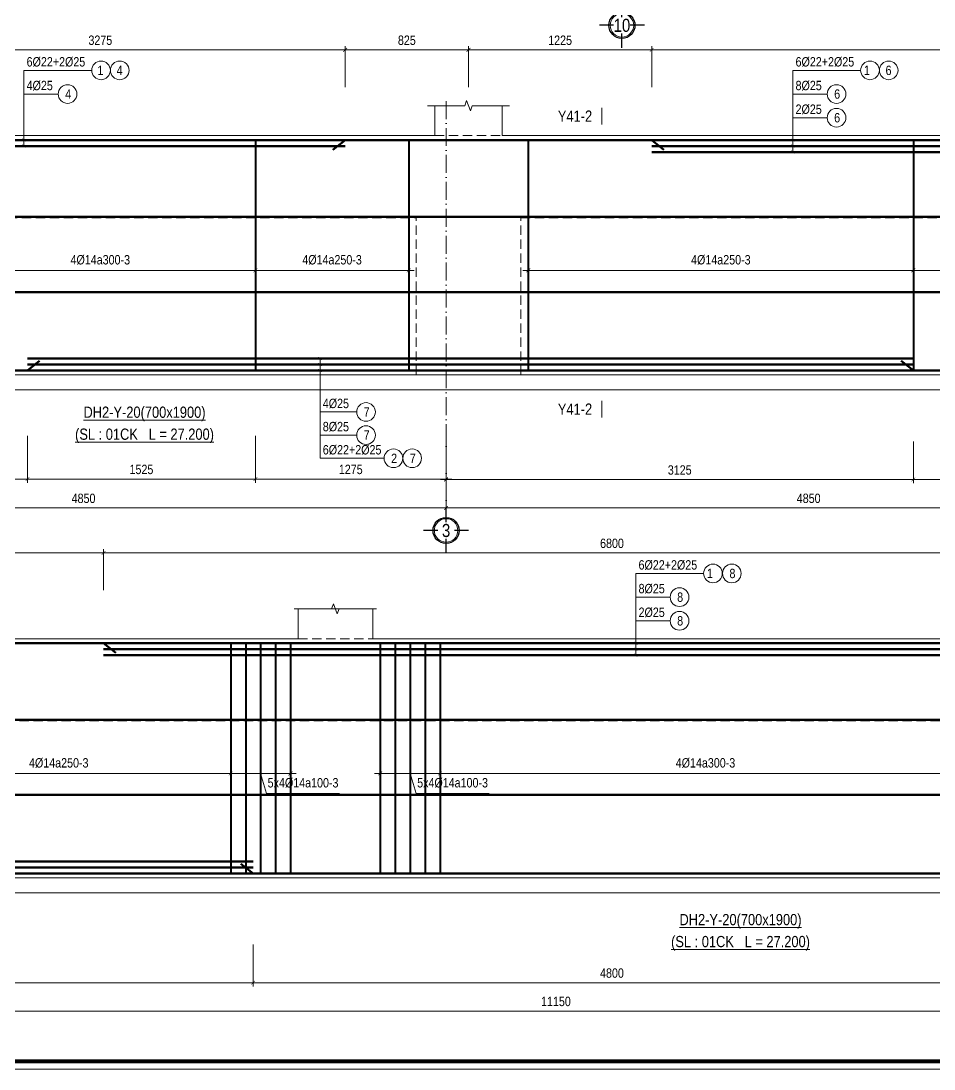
# Model space of a CAD drawing. Header units: millimetres. Extents: x 3014920 to 3563667, y -1638653 to -1356471.
# Drawn here: x 3239720 to 3245827, y -1620686 to -1613675 of the extents above; entities that cross this region are included whole.
import ezdxf
from ezdxf.enums import TextEntityAlignment as Align
from ezdxf.xclip import XClip

# ---------------------------------------------------------------- set-up
doc = ezdxf.new("R2010")
doc.units = ezdxf.units.MM
doc.header["$MEASUREMENT"] = 0
doc.header["$XCLIPFRAME"] = 0
doc.header["$PDMODE"] = 2
for name, pattern in [('6 TANG DIEN HINH 14-15$0$ACAD_ISO10W100', [18, 12, -3, 0, -3]), ('ACAD_ISO04W100', [30, 24, -3, 0, -3]), ('HIDDEN', [0.375, 0.25, -0.125])]:
    doc.linetypes.add(name, pattern=pattern)
doc.layers.get('0').update_dxf_attribs({"lineweight": 9})
doc.layers.get('Defpoints').update_dxf_attribs({"color": 10, "lineweight": 0})
for name, color, linetype, lineweight in [('2', 2, 'Continuous', 20), ('CDAI', 21, 'Continuous', 40), ('CTHEP', 50, 'Continuous', 50), ('DBAO', 90, 'Continuous', 13), ('DGIONG', 130, 'Continuous', 13), ('KTH', 154, 'Continuous', 9), ('Net khuat', 8, 'HIDDEN', 13), ('TEXT', 7, 'Continuous', 15), ('TRUC', 251, 'ACAD_ISO04W100', 9)]:
    doc.layers.add(name, color=color, linetype=linetype, lineweight=lineweight)
doc.layers.add('8', color=8, linetype='Continuous')
doc.styles.add('HELVECONDENSE', font='VHELVCN_0.TTF')
doc.styles.add('Star-HelCon', font='VHELVCN_0.TTF')
doc.styles.add('TTP-HelCon', font='VHELVCN_0.TTF')
doc.styles.add('VNI-HELVE-CONDENSE', font='VHELVCN_0.TTF')
doc.dimstyles.new('kc-25', dxfattribs={"dimtxt": 62.5, "dimasz": 20, "dimexe": 20, "dimexo": 50, "dimgap": 25, "dimtad": 3, "dimdec": 0, "dimzin": 0, "dimdsep": 46, "dimtxsty": 'VNI-HELVE-CONDENSE', "dimblk": 'DIM', "dimcen": 2.5, "dimclrd": 256, "dimclre": 154, "dimclrt": 7, "dimaunit": 1, "dimadec": 0, "dimazin": 0, "dimtfac": 1, "dimtdec": 0, "dimtix": 1, "dimtmove": 0, "dimatfit": 3, "dimldrblk": 'DOT', "dimfxl": 1, "dimtolj": 1, "dimtzin": 0, "dimarcsym": 0})
doc.dimstyles.new('TTP-25', dxfattribs={"dimscale": 25, "dimtxt": 2.5, "dimasz": 1, "dimexe": 1, "dimexo": 1, "dimgap": 0.09, "dimtad": 0, "dimdec": 4, "dimrnd": 1, "dimzin": 9, "dimdsep": 46, "dimtxsty": 'TTP-HelCon', "dimblk": 'ARCHTICK', "dimcen": 0.09, "dimdle": 1.5, "dimclrd": 256, "dimclre": 256, "dimclrt": 7, "dimadec": 0, "dimazin": 0, "dimtfac": 1, "dimtdec": 4, "dimtmove": 0, "dimatfit": 3, "dimldrblk": 'ARCHTICK', "dimfxl": 1, "dimtvp": 1, "dimtolj": 1, "dimtzin": 0, "dimarcsym": 0})

# ---------------------------------------------------------------- blocks, each defined once
blk = doc.blocks.new('_ArchTick')
at = {"color": 0, "linetype": 'ByBlock', "const_width": 0.15}
blk.add_lwpolyline([(-0.5, -0.5), (0.5, 0.5)], dxfattribs=at)
blk = doc.blocks.new('*D1971')
at = {"layer": 'Defpoints', "color": 0, "transparency": 16777216}
for p in [(72424.8, -602.9), (74725, -602.9), (72424.8, -901.2)]:
    blk.add_point(p, dxfattribs=at)
at = {"layer": 'KTH', "lineweight": -2, "transparency": 16777216}
for p, q in [((72424.8, -627.9), (72424.8, -926.2)), ((74725, -627.9), (74725, -926.2)), ((74762.5, -901.2), (72387.3, -901.2))]:
    blk.add_line(p, q, dxfattribs=at)
at = {"layer": 'KTH', "lineweight": -2, "transparency": 16777216, "xscale": 25, "yscale": 25, "zscale": 25}
for p, rotation in [((72424.8, -901.2), 179.9999999866598), ((74725, -901.2), 359.9999999866598)]:
    blk.add_blockref('_ArchTick', p, dxfattribs=dict(at, rotation=rotation))
at = {"layer": 'KTH', "color": 7, "transparency": 16777216, "insert": (73574.9, -831.3), "char_height": 62.5, "attachment_point": 5, "rotation": 360, "style": 'TTP-HelCon'}
blk.add_mtext('\\A1;4Þ14a250-3', dxfattribs=at)
blk = doc.blocks.new('*D1972')
at = {"layer": 'Defpoints', "color": 0, "transparency": 16777216}
for p in [(76125, -602.9), (79675.3, -602.9), (79675.3, -901.2)]:
    blk.add_point(p, dxfattribs=at)
at = {"layer": 'KTH', "lineweight": -2, "transparency": 16777216}
for p, q in [((76125, -627.9), (76125, -926.2)), ((79675.3, -627.9), (79675.3, -926.2)), ((76087.5, -901.2), (79712.8, -901.2))]:
    blk.add_line(p, q, dxfattribs=at)
at = {"layer": 'KTH', "lineweight": -2, "transparency": 16777216, "xscale": 25, "yscale": 25, "zscale": 25, "rotation": 180}
blk.add_blockref('_ArchTick', (76125, -901.2), dxfattribs=at)
at = {"layer": 'KTH', "lineweight": -2, "transparency": 16777216, "xscale": 25, "yscale": 25, "zscale": 25}
blk.add_blockref('_ArchTick', (79675.3, -901.2), dxfattribs=at)
at = {"layer": 'KTH', "color": 7, "transparency": 16777216, "insert": (77900.2, -831.3), "char_height": 62.5, "attachment_point": 5, "style": 'TTP-HelCon'}
blk.add_mtext('\\A1;4Þ14a300-3', dxfattribs=at)
blk = doc.blocks.new('*D1975')
at = {"layer": 'Defpoints', "color": 0, "transparency": 16777216}
for p in [(60125, -2020.8), (64975, -2020.8), (64975, -2490.3)]:
    blk.add_point(p, dxfattribs=at)
at = {"layer": 'KTH', "lineweight": -2, "transparency": 16777216}
for p, q in [((60125, -2045.8), (60125, -2515.3)), ((64975, -2045.8), (64975, -2515.3)), ((60087.5, -2490.3), (65012.5, -2490.3))]:
    blk.add_line(p, q, dxfattribs=at)
at = {"layer": 'KTH', "lineweight": -2, "transparency": 16777216, "xscale": 25, "yscale": 25, "zscale": 25, "rotation": 180}
blk.add_blockref('_ArchTick', (60125, -2490.3), dxfattribs=at)
at = {"layer": 'KTH', "lineweight": -2, "transparency": 16777216, "xscale": 25, "yscale": 25, "zscale": 25}
blk.add_blockref('_ArchTick', (64975, -2490.3), dxfattribs=at)
at = {"layer": 'KTH', "color": 7, "transparency": 16777216, "insert": (62550, -2426.4), "char_height": 62.5, "attachment_point": 5, "style": 'TTP-HelCon'}
blk.add_mtext('\\A1;4850', dxfattribs=at)
blk = doc.blocks.new('*D1977')
at = {"layer": 'Defpoints', "color": 0, "transparency": 16777216}
for p in [(71325, -2020.8), (82475, -2020.8), (82475, -2490.3)]:
    blk.add_point(p, dxfattribs=at)
at = {"layer": 'KTH', "lineweight": -2, "transparency": 16777216}
for p, q in [((71325, -2045.8), (71325, -2515.3)), ((82475, -2045.8), (82475, -2515.3)), ((71287.5, -2490.3), (82512.5, -2490.3))]:
    blk.add_line(p, q, dxfattribs=at)
at = {"layer": 'KTH', "lineweight": -2, "transparency": 16777216, "xscale": 25, "yscale": 25, "zscale": 25, "rotation": 180}
blk.add_blockref('_ArchTick', (71325, -2490.3), dxfattribs=at)
at = {"layer": 'KTH', "lineweight": -2, "transparency": 16777216, "xscale": 25, "yscale": 25, "zscale": 25}
blk.add_blockref('_ArchTick', (82475, -2490.3), dxfattribs=at)
at = {"layer": 'KTH', "color": 7, "transparency": 16777216, "insert": (76900, -2426.4), "char_height": 62.5, "attachment_point": 5, "style": 'TTP-HelCon'}
blk.add_mtext('\\A1;11150', dxfattribs=at)
blk = doc.blocks.new('*D1979')
at = {"layer": 'Defpoints', "color": 0, "transparency": 16777216}
for p in [(56774.7, -602.9), (58849.7, -602.9), (58849.7, -901.2)]:
    blk.add_point(p, dxfattribs=at)
at = {"layer": 'KTH', "lineweight": -2, "transparency": 16777216}
for p, q in [((56774.7, -627.9), (56774.7, -926.2)), ((58849.7, -627.9), (58849.7, -926.2)), ((56737.2, -901.2), (58887.2, -901.2))]:
    blk.add_line(p, q, dxfattribs=at)
at = {"layer": 'KTH', "lineweight": -2, "transparency": 16777216, "xscale": 25, "yscale": 25, "zscale": 25, "rotation": 180}
blk.add_blockref('_ArchTick', (56774.7, -901.2), dxfattribs=at)
at = {"layer": 'KTH', "lineweight": -2, "transparency": 16777216, "xscale": 25, "yscale": 25, "zscale": 25}
blk.add_blockref('_ArchTick', (58849.7, -901.2), dxfattribs=at)
at = {"layer": 'KTH', "color": 7, "transparency": 16777216, "insert": (57812.2, -831.3), "char_height": 62.5, "attachment_point": 5, "style": 'TTP-HelCon'}
blk.add_mtext('\\A1;4Þ14a300-3', dxfattribs=at)
blk = doc.blocks.new('*D1980')
at = {"layer": 'Defpoints', "color": 0, "transparency": 16777216}
for p in [(58849.7, -602.9), (59875, -602.9), (58849.7, -901.2)]:
    blk.add_point(p, dxfattribs=at)
at = {"layer": 'KTH', "lineweight": -2, "transparency": 16777216}
for p, q in [((58849.7, -627.9), (58849.7, -926.2)), ((59875, -627.9), (59875, -926.2)), ((59912.5, -901.2), (58812.2, -901.2))]:
    blk.add_line(p, q, dxfattribs=at)
at = {"layer": 'KTH', "lineweight": -2, "transparency": 16777216, "xscale": 25, "yscale": 25, "zscale": 25}
for p, rotation in [((58849.7, -901.2), 179.9999999866598), ((59875, -901.2), 359.9999999866598)]:
    blk.add_blockref('_ArchTick', p, dxfattribs=dict(at, rotation=rotation))
at = {"layer": 'KTH', "color": 7, "transparency": 16777216, "insert": (59362.3, -831.3), "char_height": 62.5, "attachment_point": 5, "rotation": 360, "style": 'TTP-HelCon'}
blk.add_mtext('\\A1;4Þ14a250-3', dxfattribs=at)
blk = doc.blocks.new('*D1981')
at = {"layer": 'Defpoints', "color": 0, "transparency": 16777216}
for p in [(60675, -602.9), (63250, -602.9), (60675, -901.2)]:
    blk.add_point(p, dxfattribs=at)
at = {"layer": 'KTH', "lineweight": -2, "transparency": 16777216}
for p, q in [((60675, -627.9), (60675, -926.2)), ((63250, -627.9), (63250, -926.2)), ((63287.5, -901.2), (60637.5, -901.2))]:
    blk.add_line(p, q, dxfattribs=at)
at = {"layer": 'KTH', "lineweight": -2, "transparency": 16777216, "xscale": 25, "yscale": 25, "zscale": 25}
for p, rotation in [((60675, -901.2), 179.9999999866598), ((63250, -901.2), 359.9999999866598)]:
    blk.add_blockref('_ArchTick', p, dxfattribs=dict(at, rotation=rotation))
at = {"layer": 'KTH', "color": 7, "transparency": 16777216, "insert": (61962.5, -831.3), "char_height": 62.5, "attachment_point": 5, "rotation": 360, "style": 'TTP-HelCon'}
blk.add_mtext('\\A1;4Þ14a250-3', dxfattribs=at)
blk = doc.blocks.new('*D1982')
at = {"layer": 'Defpoints', "color": 0, "transparency": 16777216}
for p in [(63250, -602.9), (64375, -602.9), (64375, -901.2)]:
    blk.add_point(p, dxfattribs=at)
at = {"layer": 'KTH', "lineweight": -2, "transparency": 16777216}
for p, q in [((63250, -627.9), (63250, -926.2)), ((64375, -627.9), (64375, -926.2)), ((63212.5, -901.2), (64412.5, -901.2))]:
    blk.add_line(p, q, dxfattribs=at)
at = {"layer": 'KTH', "lineweight": -2, "transparency": 16777216, "xscale": 25, "yscale": 25, "zscale": 25, "rotation": 180}
blk.add_blockref('_ArchTick', (63250, -901.2), dxfattribs=at)
at = {"layer": 'KTH', "lineweight": -2, "transparency": 16777216, "xscale": 25, "yscale": 25, "zscale": 25}
blk.add_blockref('_ArchTick', (64375, -901.2), dxfattribs=at)
at = {"layer": 'KTH', "color": 7, "transparency": 16777216, "insert": (63812.5, -831.3), "char_height": 62.5, "attachment_point": 5, "style": 'TTP-HelCon'}
blk.add_mtext('\\A1;4Þ14a300-3', dxfattribs=at)
blk = doc.blocks.new('*D1984')
at = {"layer": 'Defpoints', "color": 0, "transparency": 16777216}
for p in [(56175, 574), (56175, 300), (59450, 300)]:
    blk.add_point(p, dxfattribs=at)
at = {"layer": 'KTH', "lineweight": -2, "transparency": 16777216}
for p, q in [((59487.5, 574), (56137.5, 574)), ((56175, 325), (56175, 599)), ((59450, 325), (59450, 599))]:
    blk.add_line(p, q, dxfattribs=at)
at = {"layer": 'KTH', "lineweight": -2, "transparency": 16777216, "xscale": 25, "yscale": 25, "zscale": 25, "rotation": 180}
blk.add_blockref('_ArchTick', (56175, 574), dxfattribs=at)
at = {"layer": 'KTH', "lineweight": -2, "transparency": 16777216, "xscale": 25, "yscale": 25, "zscale": 25}
blk.add_blockref('_ArchTick', (59450, 574), dxfattribs=at)
at = {"layer": 'KTH', "color": 7, "transparency": 16777216, "insert": (57812.5, 637.8), "char_height": 62.5, "attachment_point": 5, "style": 'TTP-HelCon'}
blk.add_mtext('\\A1;3275', dxfattribs=at)
blk = doc.blocks.new('DIM')
h = blk.add_hatch(color=1)
h.paths.add_polyline_path([(0.49, 0.29, 1), (0.29, 0.49), (-0.19, 0), (0.19, 0)])
h.paths.add_polyline_path([(0.19, 0), (-0.19, 0), (-0.49, -0.29, 1), (-0.29, -0.49)])
at = {"color": 9}
for p, q in [((-0.19, 0), (-1.5, 0)), ((0.19, 0), (1.5, 0))]:
    blk.add_line(p, q, dxfattribs=at)
at = {"color": 1}
for p, q in [((-0.49, -0.29), (0.29, 0.49)), ((-0.29, -0.49), (0.49, 0.29)), ((-0.19, 0), (0.19, 0))]:
    blk.add_line(p, q, dxfattribs=at)
blk.add_arc((-0.39, -0.39), 0.138, 135, 315, dxfattribs=at)
blk = doc.blocks.new('*D1985')
at = {"layer": 'Defpoints', "color": 0, "transparency": 16777216}
for p in [(59450, 574), (59450, 300), (60275, 300)]:
    blk.add_point(p, dxfattribs=at)
at = {"layer": 'KTH', "lineweight": -2, "transparency": 16777216}
for p, q in [((60312.5, 574), (59412.5, 574)), ((59450, 325), (59450, 599)), ((60275, 325), (60275, 599))]:
    blk.add_line(p, q, dxfattribs=at)
at = {"layer": 'KTH', "lineweight": -2, "transparency": 16777216, "xscale": 25, "yscale": 25, "zscale": 25, "rotation": 180}
blk.add_blockref('_ArchTick', (59450, 574), dxfattribs=at)
at = {"layer": 'KTH', "lineweight": -2, "transparency": 16777216, "xscale": 25, "yscale": 25, "zscale": 25}
blk.add_blockref('_ArchTick', (60275, 574), dxfattribs=at)
at = {"layer": 'KTH', "color": 7, "transparency": 16777216, "insert": (59862.5, 637.8), "char_height": 62.5, "attachment_point": 5, "style": 'TTP-HelCon'}
blk.add_mtext('\\A1;825', dxfattribs=at)
blk = doc.blocks.new('*D1986')
at = {"layer": 'Defpoints', "color": 0, "transparency": 16777216}
for p in [(60275, 574), (60275, 300), (61500, 300)]:
    blk.add_point(p, dxfattribs=at)
at = {"layer": 'KTH', "lineweight": -2, "transparency": 16777216}
for p, q in [((61537.5, 574), (60237.5, 574)), ((60275, 325), (60275, 599)), ((61500, 325), (61500, 599))]:
    blk.add_line(p, q, dxfattribs=at)
at = {"layer": 'KTH', "lineweight": -2, "transparency": 16777216, "xscale": 25, "yscale": 25, "zscale": 25, "rotation": 180}
blk.add_blockref('_ArchTick', (60275, 574), dxfattribs=at)
at = {"layer": 'KTH', "lineweight": -2, "transparency": 16777216, "xscale": 25, "yscale": 25, "zscale": 25}
blk.add_blockref('_ArchTick', (61500, 574), dxfattribs=at)
at = {"layer": 'KTH', "color": 7, "transparency": 16777216, "insert": (60887.5, 637.8), "char_height": 62.5, "attachment_point": 5, "style": 'TTP-HelCon'}
blk.add_mtext('\\A1;1225', dxfattribs=at)
blk = doc.blocks.new('*D1987')
at = {"layer": 'Defpoints', "color": 0, "transparency": 16777216}
for p in [(61500, 574), (61500, 300), (66175, 300)]:
    blk.add_point(p, dxfattribs=at)
at = {"layer": 'KTH', "lineweight": -2, "transparency": 16777216}
for p, q in [((66212.5, 574), (61462.5, 574)), ((61500, 325), (61500, 599)), ((66175, 325), (66175, 599))]:
    blk.add_line(p, q, dxfattribs=at)
at = {"layer": 'KTH', "lineweight": -2, "transparency": 16777216, "xscale": 25, "yscale": 25, "zscale": 25, "rotation": 180}
blk.add_blockref('_ArchTick', (61500, 574), dxfattribs=at)
at = {"layer": 'KTH', "lineweight": -2, "transparency": 16777216, "xscale": 25, "yscale": 25, "zscale": 25}
blk.add_blockref('_ArchTick', (66175, 574), dxfattribs=at)
at = {"layer": 'KTH', "color": 7, "transparency": 16777216, "insert": (63837.5, 637.8), "char_height": 62.5, "attachment_point": 5, "style": 'TTP-HelCon'}
blk.add_mtext('\\A1;4675', dxfattribs=at)
blk = doc.blocks.new('*D1989')
at = {"layer": 'Defpoints', "color": 0, "transparency": 16777216}
for p in [(72374.8, 574), (72374.8, 300), (73874.8, 300)]:
    blk.add_point(p, dxfattribs=at)
at = {"layer": 'KTH', "lineweight": -2, "transparency": 16777216}
for p, q in [((73912.3, 574), (72337.3, 574)), ((72374.8, 325), (72374.8, 599)), ((73874.8, 325), (73874.8, 599))]:
    blk.add_line(p, q, dxfattribs=at)
at = {"layer": 'KTH', "lineweight": -2, "transparency": 16777216, "xscale": 25, "yscale": 25, "zscale": 25, "rotation": 180}
blk.add_blockref('_ArchTick', (72374.8, 574), dxfattribs=at)
at = {"layer": 'KTH', "lineweight": -2, "transparency": 16777216, "xscale": 25, "yscale": 25, "zscale": 25}
blk.add_blockref('_ArchTick', (73874.8, 574), dxfattribs=at)
at = {"layer": 'KTH', "color": 7, "transparency": 16777216, "insert": (73124.8, 637.8), "char_height": 62.5, "attachment_point": 5, "style": 'TTP-HelCon'}
blk.add_mtext('\\A1;1500', dxfattribs=at)
blk = doc.blocks.new('*D1990')
at = {"layer": 'Defpoints', "color": 0, "transparency": 16777216}
for p in [(73874.8, 574), (73874.8, 300), (80675, 300)]:
    blk.add_point(p, dxfattribs=at)
at = {"layer": 'KTH', "lineweight": -2, "transparency": 16777216}
for p, q in [((80712.5, 574), (73837.3, 574)), ((73874.8, 325), (73874.8, 599)), ((80675, 325), (80675, 599))]:
    blk.add_line(p, q, dxfattribs=at)
at = {"layer": 'KTH', "lineweight": -2, "transparency": 16777216, "xscale": 25, "yscale": 25, "zscale": 25, "rotation": 180}
blk.add_blockref('_ArchTick', (73874.8, 574), dxfattribs=at)
at = {"layer": 'KTH', "lineweight": -2, "transparency": 16777216, "xscale": 25, "yscale": 25, "zscale": 25}
blk.add_blockref('_ArchTick', (80675, 574), dxfattribs=at)
at = {"layer": 'KTH', "color": 7, "transparency": 16777216, "insert": (77274.9, 637.8), "char_height": 62.5, "attachment_point": 5, "style": 'TTP-HelCon'}
blk.add_mtext('\\A1;6800', dxfattribs=at)
blk = doc.blocks.new('*D1992')
at = {"layer": 'Defpoints', "color": 0, "transparency": 16777216}
for p in [(74874.8, -2020.8), (79674.8, -2020.8), (79674.8, -2300.6)]:
    blk.add_point(p, dxfattribs=at)
at = {"layer": 'KTH', "lineweight": -2, "transparency": 16777216}
for p, q in [((74874.8, -2045.8), (74874.8, -2325.6)), ((79674.8, -2045.8), (79674.8, -2325.6)), ((74837.3, -2300.6), (79712.3, -2300.6))]:
    blk.add_line(p, q, dxfattribs=at)
at = {"layer": 'KTH', "lineweight": -2, "transparency": 16777216, "xscale": 25, "yscale": 25, "zscale": 25, "rotation": 180}
blk.add_blockref('_ArchTick', (74874.8, -2300.6), dxfattribs=at)
at = {"layer": 'KTH', "lineweight": -2, "transparency": 16777216, "xscale": 25, "yscale": 25, "zscale": 25}
blk.add_blockref('_ArchTick', (79674.8, -2300.6), dxfattribs=at)
at = {"layer": 'KTH', "color": 7, "transparency": 16777216, "insert": (77274.8, -2236.8), "char_height": 62.5, "attachment_point": 5, "style": 'TTP-HelCon'}
blk.add_mtext('\\A1;4800', dxfattribs=at)
blk = doc.blocks.new('*D1994')
at = {"layer": 'Defpoints', "color": 0, "transparency": 16777216}
for p in [(63250, -2185.7), (64375, -2222.3), (63250, -2300.6)]:
    blk.add_point(p, dxfattribs=at)
at = {"layer": 'KTH', "lineweight": -2, "transparency": 16777216}
for p, q in [((63250, -2210.7), (63250, -2325.6)), ((64412.5, -2300.6), (63212.5, -2300.6)), ((64375, -2247.3), (64375, -2325.6))]:
    blk.add_line(p, q, dxfattribs=at)
at = {"layer": 'KTH', "lineweight": -2, "transparency": 16777216, "xscale": 25, "yscale": 25, "zscale": 25, "rotation": 180}
blk.add_blockref('_ArchTick', (63250, -2300.6), dxfattribs=at)
at = {"layer": 'KTH', "lineweight": -2, "transparency": 16777216, "xscale": 25, "yscale": 25, "zscale": 25}
blk.add_blockref('_ArchTick', (64375, -2300.6), dxfattribs=at)
at = {"layer": 'KTH', "color": 7, "transparency": 16777216, "insert": (63812.5, -2236.8), "char_height": 62.5, "attachment_point": 5, "style": 'TTP-HelCon'}
blk.add_mtext('\\A1;1125', dxfattribs=at)
blk = doc.blocks.new('*D1995')
at = {"layer": 'Defpoints', "color": 0, "transparency": 16777216}
for p in [(55275.3, -2020.8), (60125, -2020.8), (60125, -2490.3)]:
    blk.add_point(p, dxfattribs=at)
at = {"layer": 'KTH', "lineweight": -2, "transparency": 16777216}
for p, q in [((55275.3, -2045.8), (55275.3, -2515.3)), ((60125, -2045.8), (60125, -2515.3)), ((55237.8, -2490.3), (60162.5, -2490.3))]:
    blk.add_line(p, q, dxfattribs=at)
at = {"layer": 'KTH', "lineweight": -2, "transparency": 16777216, "xscale": 25, "yscale": 25, "zscale": 25, "rotation": 180}
blk.add_blockref('_ArchTick', (55275.3, -2490.3), dxfattribs=at)
at = {"layer": 'KTH', "lineweight": -2, "transparency": 16777216, "xscale": 25, "yscale": 25, "zscale": 25}
blk.add_blockref('_ArchTick', (60125, -2490.3), dxfattribs=at)
at = {"layer": 'KTH', "color": 7, "transparency": 16777216, "insert": (57700.1, -2426.4), "char_height": 62.5, "attachment_point": 5, "style": 'TTP-HelCon'}
blk.add_mtext('\\A1;4850', dxfattribs=at)
blk = doc.blocks.new('dau truc')
blk.add_circle((0, 0), 180)
at = {"layer": '8'}
for p, q in [((0, 127), (0, 345)), ((-127, 0), (-345, 0)), ((0, -345), (0, -127)), ((345, 0), (127, 0))]:
    blk.add_line(p, q, dxfattribs=at)
blk.add_circle((0, 0), 200, dxfattribs=at)
at = {"layer": 'TEXT', "style": 'HELVECONDENSE'}
blk.add_attdef('A', text='', height=233, dxfattribs=at).set_placement((0, 0), align=Align.MIDDLE)
blk = doc.blocks.new('*D1997')
at = {"layer": 'Defpoints', "color": 0, "transparency": 16777216}
for p in [(56774.7, -1983.4), (57325, -1983.4), (57325, -2296.8)]:
    blk.add_point(p, dxfattribs=at)
at = {"layer": 'KTH', "lineweight": -2, "transparency": 16777216}
for p, q in [((56774.7, -2008.4), (56774.7, -2321.8)), ((57325, -2008.4), (57325, -2321.8)), ((56737.2, -2296.8), (57362.5, -2296.8))]:
    blk.add_line(p, q, dxfattribs=at)
at = {"layer": 'KTH', "lineweight": -2, "transparency": 16777216, "xscale": 25, "yscale": 25, "zscale": 25, "rotation": 180}
blk.add_blockref('_ArchTick', (56774.7, -2296.8), dxfattribs=at)
at = {"layer": 'KTH', "lineweight": -2, "transparency": 16777216, "xscale": 25, "yscale": 25, "zscale": 25}
blk.add_blockref('_ArchTick', (57325, -2296.8), dxfattribs=at)
at = {"layer": 'KTH', "color": 7, "transparency": 16777216, "insert": (57049.9, -2233), "char_height": 62.5, "attachment_point": 5, "style": 'TTP-HelCon'}
blk.add_mtext('\\A1;550', dxfattribs=at)
blk = doc.blocks.new('*D1998')
at = {"layer": 'Defpoints', "color": 0, "transparency": 16777216}
for p in [(58849.7, -2008.4), (60125, -2008.4), (60125, -2296.8)]:
    blk.add_point(p, dxfattribs=at)
at = {"layer": 'KTH', "lineweight": -2, "transparency": 16777216}
for p, q in [((58849.7, -2033.4), (58849.7, -2321.8)), ((60125, -2033.4), (60125, -2321.8)), ((58812.2, -2296.8), (60162.5, -2296.8))]:
    blk.add_line(p, q, dxfattribs=at)
at = {"layer": 'KTH', "lineweight": -2, "transparency": 16777216, "xscale": 25, "yscale": 25, "zscale": 25, "rotation": 180}
blk.add_blockref('_ArchTick', (58849.7, -2296.8), dxfattribs=at)
at = {"layer": 'KTH', "lineweight": -2, "transparency": 16777216, "xscale": 25, "yscale": 25, "zscale": 25}
blk.add_blockref('_ArchTick', (60125, -2296.8), dxfattribs=at)
at = {"layer": 'KTH', "color": 7, "transparency": 16777216, "insert": (59487.3, -2233), "char_height": 62.5, "attachment_point": 5, "style": 'TTP-HelCon'}
blk.add_mtext('\\A1;1275', dxfattribs=at)
blk = doc.blocks.new('*D1999')
at = {"layer": 'Defpoints', "color": 0, "transparency": 16777216}
for p in [(60125, -2020.8), (63250, -2020.8), (60125, -2300.6)]:
    blk.add_point(p, dxfattribs=at)
at = {"layer": 'KTH', "lineweight": -2, "transparency": 16777216}
for p, q in [((60125, -2045.8), (60125, -2325.6)), ((63250, -2045.8), (63250, -2325.6)), ((63287.5, -2300.6), (60087.5, -2300.6))]:
    blk.add_line(p, q, dxfattribs=at)
at = {"layer": 'KTH', "lineweight": -2, "transparency": 16777216, "xscale": 25, "yscale": 25, "zscale": 25, "rotation": 180}
blk.add_blockref('_ArchTick', (60125, -2300.6), dxfattribs=at)
at = {"layer": 'KTH', "lineweight": -2, "transparency": 16777216, "xscale": 25, "yscale": 25, "zscale": 25}
blk.add_blockref('_ArchTick', (63250, -2300.6), dxfattribs=at)
at = {"layer": 'KTH', "color": 7, "transparency": 16777216, "insert": (61687.5, -2236.8), "char_height": 62.5, "attachment_point": 5, "style": 'TTP-HelCon'}
blk.add_mtext('\\A1;3125', dxfattribs=at)
blk = doc.blocks.new('*D2004')
at = {"layer": 'Defpoints', "color": 0, "transparency": 16777216}
for p in [(71325, -2020.8), (74874.8, -2020.8), (74874.8, -2300.6)]:
    blk.add_point(p, dxfattribs=at)
at = {"layer": 'KTH', "lineweight": -2, "transparency": 16777216}
for p, q in [((71325, -2045.8), (71325, -2325.6)), ((74874.8, -2045.8), (74874.8, -2325.6)), ((71287.5, -2300.6), (74912.3, -2300.6))]:
    blk.add_line(p, q, dxfattribs=at)
at = {"layer": 'KTH', "lineweight": -2, "transparency": 16777216, "xscale": 25, "yscale": 25, "zscale": 25, "rotation": 180}
blk.add_blockref('_ArchTick', (71325, -2300.6), dxfattribs=at)
at = {"layer": 'KTH', "lineweight": -2, "transparency": 16777216, "xscale": 25, "yscale": 25, "zscale": 25}
blk.add_blockref('_ArchTick', (74874.8, -2300.6), dxfattribs=at)
at = {"layer": 'KTH', "color": 7, "transparency": 16777216, "insert": (73099.9, -2236.8), "char_height": 62.5, "attachment_point": 5, "style": 'TTP-HelCon'}
blk.add_mtext('\\A1;3550', dxfattribs=at)
blk = doc.blocks.new('*D2005')
at = {"layer": 'Defpoints', "color": 0, "transparency": 16777216}
for p in [(57325, -1983.4), (58849.7, -1983.4), (58849.7, -2296.8)]:
    blk.add_point(p, dxfattribs=at)
at = {"layer": 'KTH', "lineweight": -2, "transparency": 16777216}
for p, q in [((57325, -2008.4), (57325, -2321.8)), ((58849.7, -2008.4), (58849.7, -2321.8)), ((57287.5, -2296.8), (58887.2, -2296.8))]:
    blk.add_line(p, q, dxfattribs=at)
at = {"layer": 'KTH', "lineweight": -2, "transparency": 16777216, "xscale": 25, "yscale": 25, "zscale": 25, "rotation": 180}
blk.add_blockref('_ArchTick', (57325, -2296.8), dxfattribs=at)
at = {"layer": 'KTH', "lineweight": -2, "transparency": 16777216, "xscale": 25, "yscale": 25, "zscale": 25}
blk.add_blockref('_ArchTick', (58849.7, -2296.8), dxfattribs=at)
at = {"layer": 'KTH', "color": 7, "transparency": 16777216, "insert": (58087.3, -2233), "char_height": 62.5, "attachment_point": 5, "style": 'TTP-HelCon'}
blk.add_mtext('\\A1;1525', dxfattribs=at)
blk = doc.blocks.new('*D2007')
at = {"layer": 'Defpoints', "color": 0, "transparency": 16777216}
for p in [(74725, -602.9), (75125, -602.9), (74725, -901.2)]:
    blk.add_point(p, dxfattribs=at)
at = {"layer": 'KTH', "lineweight": -2, "transparency": 16777216}
for p, q in [((74725, -627.9), (74725, -926.2)), ((75125, -627.9), (75125, -926.2)), ((75162.5, -901.2), (74687.5, -901.2)), ((74925, -901.2), (74965, -1034.5)), ((74965, -1034.5), (75452.6, -1034.5))]:
    blk.add_line(p, q, dxfattribs=at)
at = {"layer": 'KTH', "lineweight": -2, "transparency": 16777216, "xscale": 25, "yscale": 25, "zscale": 25}
for p, rotation in [((74725, -901.2), 179.9999999866598), ((75125, -901.2), 359.9999999866598)]:
    blk.add_blockref('_ArchTick', p, dxfattribs=dict(at, rotation=rotation))
at = {"layer": 'KTH', "color": 7, "transparency": 16777216, "insert": (75208.8, -964.5), "char_height": 62.5, "attachment_point": 5, "rotation": 360, "style": 'TTP-HelCon'}
blk.add_mtext('\\A1;5x4Þ14a100-3', dxfattribs=at)
blk = doc.blocks.new('*D2008')
at = {"layer": 'Defpoints', "color": 0, "transparency": 16777216}
for p in [(75725, -602.9), (76125, -602.9), (76125, -901.2)]:
    blk.add_point(p, dxfattribs=at)
at = {"layer": 'KTH', "lineweight": -2, "transparency": 16777216}
for p, q in [((75725, -627.9), (75725, -926.2)), ((76125, -627.9), (76125, -926.2)), ((75687.5, -901.2), (76162.5, -901.2)), ((75925, -901.2), (75965, -1034.5)), ((75965, -1034.5), (76452.6, -1034.5))]:
    blk.add_line(p, q, dxfattribs=at)
at = {"layer": 'KTH', "lineweight": -2, "transparency": 16777216, "xscale": 25, "yscale": 25, "zscale": 25, "rotation": 180}
blk.add_blockref('_ArchTick', (75725, -901.2), dxfattribs=at)
at = {"layer": 'KTH', "lineweight": -2, "transparency": 16777216, "xscale": 25, "yscale": 25, "zscale": 25}
blk.add_blockref('_ArchTick', (76125, -901.2), dxfattribs=at)
at = {"layer": 'KTH', "color": 7, "transparency": 16777216, "insert": (76208.8, -964.5), "char_height": 62.5, "attachment_point": 5, "style": 'TTP-HelCon'}
blk.add_mtext('\\A1;5x4Þ14a100-3', dxfattribs=at)
blk = doc.blocks.new('MC')
at = {"layer": 'CTHEP', "const_width": 10, "elevation": 0}
blk.add_lwpolyline([(36.4, 150), (36.4, 0)], dxfattribs=at)
at = {"layer": 'TEXT', "style": 'TTP-HelCon'}
blk.add_attdef('A', text='', height=100, dxfattribs=at).set_placement((-50, 25.5), align=Align.RIGHT)
blk = doc.blocks.new('2Y-39')
at = {"layer": '2', "ltscale": 300}
ref = blk.add_blockref('dau truc', (68099.99997, -3100.21983), dxfattribs=dict(at, xscale=0.436713129747659, yscale=0.436713129747659, zscale=0.436713129747659))
ref.add_attrib('A', '10', dxfattribs={"layer": 'TEXT', "height": 87.5, "style": 'HELVECONDENSE'}).set_placement((68099.99997, -3100.21983), align=Align.MIDDLE)
blk = doc.blocks.new('CHG_XX_Khung ten')
blk.add_lwpolyline([(15, 579), (826, 579), (826, 15), (15, 15)], close=True)
at = {"color": 4, "linetype": 'Continuous', "const_width": 1}
blk.add_lwpolyline([(17, 577), (824, 577), (824, 17), (17, 17)], close=True, dxfattribs=at)
blk = doc.blocks.new('2Y-41')
blk.add_line((75174.99991, 200), (75674.99991, 200))
at = {"layer": 'CDAI'}
for points in [[(58849.65595, -25.90461), (58849.65595, -1565.90461)], [(59874.99249, -30), (59874.99249, -1570)], [(60674.99999, -30), (60674.99999, -1570)], [(63249.99991, -30), (63249.99991, -1570)], [(74724.99991, -30), (74724.99991, -1570.00001)], [(74824.99991, -30), (74824.99991, -1570.00001)], [(74924.99991, -30), (74924.99991, -1570.00001)], [(75024.99991, -30), (75024.99991, -1570.00001)], [(75124.99991, -30), (75124.99991, -1570.00001)], [(75724.99991, -30), (75724.99991, -1570.00001)], [(75824.99991, -30), (75824.99991, -1570.00001)], [(75924.99991, -30), (75924.99991, -1570.00001)], [(76024.99991, -30), (76024.99991, -1570.00001)], [(76124.99991, -30), (76124.99991, -1570.00001)]]:
    blk.add_lwpolyline(points, dxfattribs=at)
at = {"layer": 'CTHEP'}
for p, q in [((56175.00749, -70), (59449.99241, -70)), ((59368.56652, -94.5255), (59449.99241, -30)), ((61581.43338, -94.5255), (61500.00749, -30)), ((61500.00749, -70), (66174.99241, -70)), ((73956.22332, -94.5255), (73874.79742, -30)), ((73874.79742, -70), (80674.99241, -70)), ((61500.00749, -110), (66174.99241, -110)), ((73874.79742, -110), (80674.99241, -110)), ((82396.41101, -543.33333), (55377.68973, -543.33334)), ((82406.41441, -1042.98856), (55385.81644, -1048.01558)), ((57406.4258, -1505.4745), (57324.99991, -1570)), ((63168.57402, -1505.4745), (63249.99991, -1570)), ((74874.81131, -1571.05413), (74793.38542, -1506.52863))]:
    blk.add_line(p, q, dxfattribs=at)
for points in [[(55298.38218, -530), (55298.38218, -30), (82444.99991, -30)], [(55299.54167, -870), (55299.54167, -1570), (82444.99991, -1570), (82444.99991, -870)], [(57324.99991, -1491.05413), (63249.99991, -1491.05413)], [(57324.99991, -1531.05413), (63249.99991, -1531.05413)], [(64374.9999, -1491.05196), (74874.81131, -1491.05413)], [(64374.9999, -1531.05195), (74874.81131, -1531.05413)]]:
    blk.add_lwpolyline(points, dxfattribs=at)
at = {"layer": 'DBAO', "linetype": 'Continuous'}
for p, q in [((60049.99991, 200), (60049.99991, 0)), ((60499.99991, 0), (60499.99991, 200)), ((75174.99991, 200), (75174.99991, 0)), ((75674.99991, 0), (75674.99991, 200)), ((55275.26113, -1600), (82474.99991, -1600))]:
    blk.add_line(p, q, dxfattribs=at)
at = {"layer": 'DBAO'}
for p, q in [((55574.99989, 0), (60049.99991, 0)), ((60499.99991, 0), (64974.99991, 0)), ((72374.78985, 0), (75174.99991, 0)), ((75674.99991, 0), (82174.99991, 0))]:
    blk.add_line(p, q, dxfattribs=at)
at = {"layer": 'DBAO', "linetype": 'Continuous', "flags": 128}
blk.add_lwpolyline([(55274.99991, 0), (55275.27746, -1700), (82474.99991, -1700), (82474.99991, 0)], dxfattribs=at)
at = {"layer": 'DGIONG', "linetype": 'Continuous', "flags": 128}
for points in [[(60549.99991, 200), (60299.99991, 200), (60287.49991, 165.65653), (60262.49991, 234.34347), (60249.99991, 200), (59999.98491, 200)], [(75699.99991, 200), (75449.99991, 200), (75437.49991, 165.65653), (75412.49991, 234.34347), (75399.99991, 200), (75149.98491, 200)]]:
    blk.add_lwpolyline(points, dxfattribs=at)
at = {"layer": 'DGIONG'}
for centre in [(57817.23162, 436.79515), (57942.23162, 436.79515), (62960.0583, 436.79515), (63085.0583, 436.79515), (77950.44501, 436.79515), (78076.48018, 436.79515), (57593.4967, 278.37065), (62736.32338, 278.37065), (77726.71009, 278.37065), (62736.32338, 119.94615), (77726.71009, 119.94615), (59589.44647, -1848.27816), (59589.44643, -2003.25916), (59773.13943, -2158.24011), (59898.13943, -2158.24011)]:
    blk.add_circle(centre, 62.5, dxfattribs=at)
at = {"layer": 'Net khuat', "ltscale": 250}
for p, q in [((60049.99991, 0), (60499.99991, 0)), ((75174.99991, 0), (75674.99991, 0)), ((55975.27745, -550), (59924.99999, -550)), ((59924.99999, -1600), (59924.99999, -550)), ((60624.99998, -1600), (60624.99998, -550)), ((60624.99998, -550), (65549.99998, -550)), ((72374.81743, -550), (82175.01817, -550))]:
    blk.add_line(p, q, dxfattribs=at)
at = {"layer": 'TRUC', "linetype": '6 TANG DIEN HINH 14-15$0$ACAD_ISO10W100', "ltscale": 10}
blk.add_lwpolyline([(60124.99989, 230.97917), (60124.99989, -2585.13488)], dxfattribs=at)
at = {"xscale": 0.75, "yscale": 0.75, "zscale": 0.75}
for p in [(61139.23137, 73.93538), (61139.23137, -1886.0756)]:
    blk.add_blockref('MC', p, dxfattribs=at).add_auto_attribs({'A': 'Y41-2'})
at = {"layer": '2', "ltscale": 300}
ref = blk.add_blockref('dau truc', (60124.99989, -2641.13717), dxfattribs=dict(at, xscale=0.436713129747659, yscale=0.436713129747659, zscale=0.436713129747659))
ref.add_attrib('A', '3', dxfattribs={"layer": 'TEXT', "height": 87.5, "style": 'HELVECONDENSE'}).set_placement((60124.99989, -2641.13717), align=Align.MIDDLE)
at = {"layer": 'TEXT', "style": 'TTP-HelCon'}
for s, p in [('6Þ22+2Þ25', (57319.42382, 462.6481, 0)), ('6Þ22+2Þ25', (62462.2505, 462.6481, 0)), ('6Þ22+2Þ25', (77452.63721, 462.6481, 0)), ('4Þ25', (57319.42382, 304.2236, 0)), ('8Þ25', (62462.2505, 304.2236, 0)), ('8Þ25', (77452.63721, 304.2236, 0)), ('2Þ25', (62462.2505, 145.7991, 0)), ('2Þ25', (77452.63721, 145.7991, 0)), ('4Þ25', (59300.3316, -1822.42516, 0)), ('8Þ25', (59300.33155, -1977.40617, 0)), ('6Þ22+2Þ25', (59300.33155, -2132.38717, 0))]:
    blk.add_text(s, height=62.5, dxfattribs=at).set_placement(p)
at = {"layer": 'TEXT', "style": 'Star-HelCon'}
for s, p in [('1', (57813.00269, 436.79515)), ('4', (57941.36295, 436.79515)), ('1', (62939.22505, 436.79515)), ('6', (63084.18963, 436.79515)), ('1', (77929.61176, 436.79515)), ('8', (78080.64684, 436.79515)), ('4', (57597.66336, 278.37065)), ('6', (62740.49005, 278.37065)), ('8', (77730.87676, 278.37065)), ('6', (62740.49005, 119.94615)), ('8', (77730.87676, 119.94615)), ('7', (59593.61314, -1848.27816)), ('7', (59593.61309, -2003.25916)), ('2', (59777.30609, -2158.24011)), ('7', (59902.30609, -2158.24011))]:
    blk.add_text(s, height=62.5, dxfattribs=at).set_placement(p, align=Align.MIDDLE)
at = {"layer": 'TEXT', "color": 6, "style": 'TTP-HelCon'}
for s, p in [('%%UDH2-Y-20(700x1900)', (58108.07438, -1887.48991)), ('%%UDH2-Y-20(700x1900)', (78134.61185, -1916.25713)), ('%%U(SL : 01CK   L = 27.200)', (58108.07438, -2034.3845)), ('%%U(SL : 01CK   L = 27.200)', (78134.61185, -2063.15173))]:
    blk.add_text(s, height=75, dxfattribs=at).set_placement(p, align=Align.CENTER)
at = {"layer": 'KTH'}
for base, p1, p2, picture, middle in [((56175.00749, 574.00461), (59449.99241, 300), (56175.00749, 300), '*D1984', (57812.49995, 637.83794)), ((59449.99241, 574.00461), (60274.99999, 300), (59449.99241, 300), '*D1985', (59862.4962, 637.83794)), ((60274.99999, 574.00461), (61500.00749, 300), (60274.99999, 300), '*D1986', (60887.50374, 637.83794)), ((61500.00749, 574.00461), (66174.99241, 300), (61500.00749, 300), '*D1987', (63837.49995, 637.83794)), ((72374.78985, 574.00461), (73874.79742, 300), (72374.78985, 300), '*D1989', (73124.79364, 637.83794)), ((73874.79742, 574.00461), (80674.99241, 300), (73874.79742, 300), '*D1990', (77274.89492, 637.83794)), ((58849.65595, -2296.82252), (57324.99991, -1983.41126), (58849.65595, -1983.41126), '*D2005', (58087.32793, -2232.98919)), ((63249.99991, -2300.62603), (64374.9999, -2222.25061), (63249.99991, -2185.70215), '*D1994', (63812.4999, -2236.7927))]:
    dim = blk.add_linear_dim(base=base, p1=p1, p2=p2, dimstyle='TTP-25', override={"dimtmove": 1}, dxfattribs=at)
    dim.commit()
    dim.dimension.update_dxf_attribs({"geometry": picture, "text_midpoint": middle})
for base, p1, p2, angle, text, picture, middle in [((58849.65595, -901.20202), (56774.7495, -602.86333), (58849.65595, -602.86333), 0.000000013, '4Þ14a300-3', '*D1979', (57812.20273, -831.28536)), ((58849.65595, -901.20202), (59874.99249, -602.86333), (58849.65595, -602.86333), 179.999999987, '4Þ14a250-3', '*D1980', (59362.32422, -831.28536)), ((60674.99999, -901.20202), (63249.99991, -602.86333), (60674.99999, -602.86333), 179.999999987, '4Þ14a250-3', '*D1981', (61962.49995, -831.28536)), ((64374.9999, -901.20202), (63249.99991, -602.86333), (64374.9999, -602.86333), 0.000000013, '4Þ14a300-3', '*D1982', (63812.4999, -831.28536)), ((72424.81744, -901.20202), (74724.99991, -602.86333), (72424.81744, -602.86333), 179.999999987, '4Þ14a250-3', '*D1971', (73574.90867, -831.28536)), ((74724.99991, -901.20203), (75124.99991, -602.86333), (74724.99991, -602.86333), 179.999999987, '5x4Þ14a100-3', '*D2007', (74967.22491, -964.53536)), ((76124.99991, -901.20203), (75724.99991, -602.86333), (76124.99991, -602.86333), 0.000000013, '5x4Þ14a100-3', '*D2008', (75967.22491, -964.53536)), ((79675.34034, -901.20202), (76124.99991, -602.86333), (79675.34034, -602.86333), 0.000000013, '4Þ14a300-3', '*D1972', (77900.17012, -831.28535))]:
    dim = blk.add_linear_dim(base=base, p1=p1, p2=p2, angle=angle, text=text, dimstyle='TTP-25', override={"dimtmove": 1}, dxfattribs=at)
    dim.commit()
    dim.dimension.update_dxf_attribs({"geometry": picture, "text_midpoint": middle})
at = {"layer": 'KTH', "color": 5}
for base, p1, p2, picture, middle in [((60124.9999102298, -2490.2726316801), (55275.277459241, -2020.7782620434), (60124.9999102298, -2020.7782620434), '*D1995', (57700.1386847354, -2426.4392983468)), ((82474.99991, -2490.27263), (71324.99991, -2020.77826), (82474.99991, -2020.77826), '*D1977', (76899.99991, -2426.4393))]:
    dim = blk.add_linear_dim(base=base, p1=p1, p2=p2, dimstyle='TTP-25', override={"dimtmove": 1}, dxfattribs=at)
    dim.commit()
    dim.dimension.update_dxf_attribs({"geometry": picture, "text_midpoint": middle})
at = {"layer": 'KTH'}
for base, p1, p2, picture, middle in [((57324.99991, -2296.82252), (56774.7495, -1983.41126), (57324.99991, -1983.41126), '*D1997', (57049.8747, -2232.98919)), ((60124.99989, -2296.82252), (58849.65595, -2008.41126), (60124.99989, -2008.41126), '*D1998', (59487.32792, -2232.98919)), ((60124.99991, -2300.62603), (63249.99991, -2020.77826), (60124.99991, -2020.77826), '*D1999', (61687.49991, -2236.7927)), ((74874.81131, -2300.62409), (71324.99991, -2020.77826), (74874.81131, -2020.77826), '*D2004', (73099.90561, -2236.79075)), ((79674.84034, -2300.62603), (74874.81131, -2020.77826), (79674.84034, -2020.77826), '*D1992', (77274.82583, -2236.7927))]:
    dim = blk.add_linear_dim(base=base, p1=p1, p2=p2, angle=180, dimstyle='TTP-25', override={"dimtmove": 1}, dxfattribs=at)
    dim.commit()
    dim.dimension.update_dxf_attribs({"geometry": picture, "text_midpoint": middle})
at = {"layer": 'KTH', "color": 5}
dim = blk.add_linear_dim(base=(64974.99991, -2490.27263), p1=(60124.99989, -2020.77826), p2=(64974.99991, -2020.77826), dimstyle='TTP-25', dxfattribs=at)
dim.commit()
dim.dimension.update_dxf_attribs({"geometry": '*D1975', "text_midpoint": (62549.9999, -2426.4393)})
at = {"layer": 'DGIONG'}
for points in [[(57300.91197, -70), (57300.91179, 436.79515), (57754.73162, 436.79515)], [(62443.73866, -70), (62443.73847, 436.79515), (62897.5583, 436.79515)], [(77434.12537, -70), (77434.12518, 436.79515), (77887.94501, 436.79515)], [(57300.91197, -30), (57300.91179, 278.37065), (57530.9967, 278.37065)], [(62443.73866, -30), (62443.73847, 278.37065), (62673.82338, 278.37065)], [(77434.12537, -30), (77434.12518, 278.37065), (77664.21009, 278.37065)], [(62443.73861, -110), (62443.73847, 119.94615), (62673.82338, 119.94615)], [(77434.12532, -110), (77434.12518, 119.94615), (77664.21009, 119.94615)], [(59281.81975, -1531.05412), (59281.81952, -2003.25911), (59526.94643, -2003.25911)], [(59281.81979, -1491.05413), (59281.81957, -1848.27811), (59526.94647, -1848.27811)], [(59281.8197, -1571.05412), (59281.81952, -2158.24011), (59710.63943, -2158.24011)]]:
    blk.add_leader(points, dimstyle='kc-25', override={"dimtad": 0, "dimldrblk": 'ArchTick', "dimfxl": 100, "dimarcsym": 1}, dxfattribs=at)

msp = doc.modelspace()

# ---------------------------------------------------------------- block references
at = {"layer": 'DGIONG', "color": 5}
ref = msp.add_blockref('2Y-39', (3175639.25248, -1610603.76163), dxfattribs=at)
XClip(ref).set_block_clipping_path([(61672.9801810598, -3756.8682737162), (74450.5116333989, 937.6158261248)])
ref = msp.add_blockref('2Y-41', (3182438.34384, -1614441.93228), dxfattribs=at)
XClip(ref).set_block_clipping_path([(54015.2592428899, -3210.2955687691), (71633.6372489939, 941.6452664349)])
ref = msp.add_blockref('2Y-41', (3166397.88288, -1617807.19722), dxfattribs=at)
XClip(ref).set_block_clipping_path([(71128.1352703711, -4311.1350135601), (83184.9279389912, 953.526953557)])

# ---------------------------------------------------------------- next in the draw order: block references
at = {"color": 5, "xscale": 25.92478421704392, "yscale": 25.92478421704392, "zscale": 25.92478421704392}
msp.add_blockref('CHG_XX_Khung ten', (3236626.06261, -1621074.38806), dxfattribs=at)

doc.saveas('drawing.dxf')
